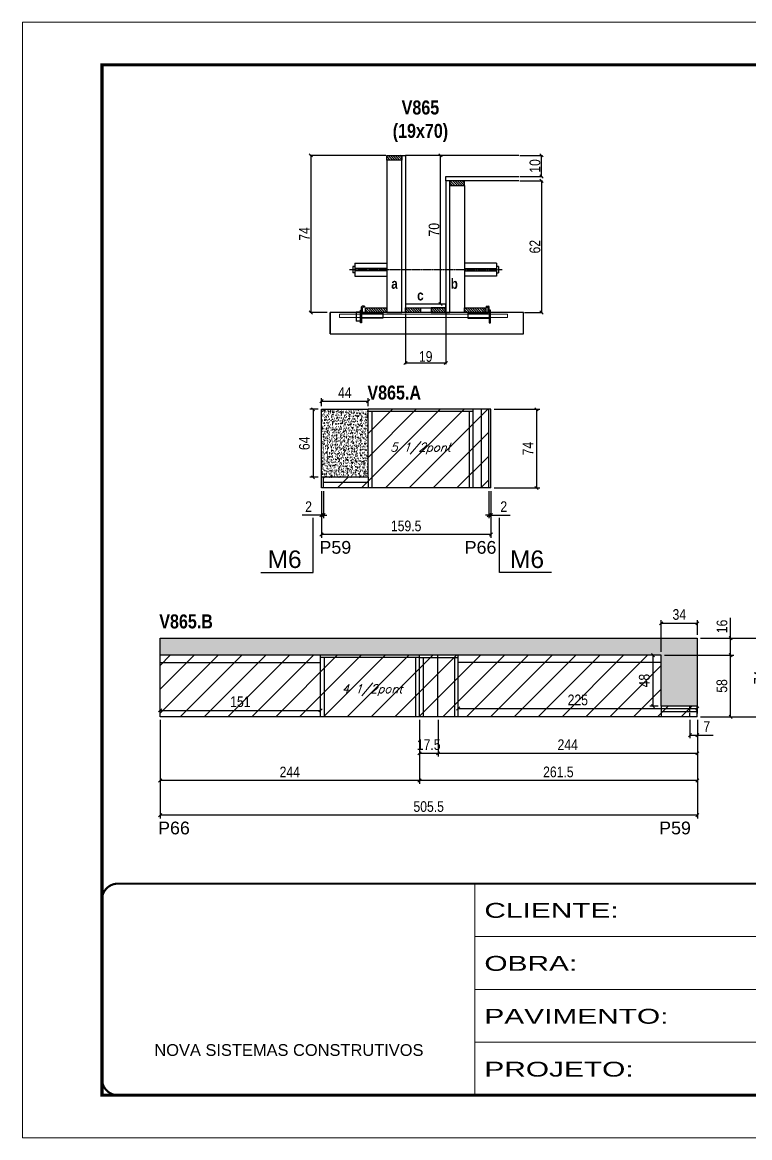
# Model space of a CAD drawing. Extents: x 3309 to 9590, y -2522 to 14608.
# Drawn here: x 6506 to 7191, y 5518 to 6568 of the extents above; entities that cross this region are included whole.
import ezdxf

# ---------------------------------------------------------------- set-up
doc = ezdxf.new("R2010")
doc.units = 0
for name, pattern in [('CONTINUO', [0]), ('DASHED', [0.75, 0.5, -0.25]), ('HIDDEN', [0.375, 0.25, -0.125])]:
    doc.linetypes.add(name, pattern=pattern)
for name, color, linetype in [('5', 5, 'Continuous'), ('barrote', 251, 'Continuous'), ('COTA', 241, 'Continuous'), ('detalhes', 4, 'Continuous'), ('NOMENCLATURA', 7, 'Continuous'), ('Painéis', 200, 'Continuous'), ('presilha', 1, 'Continuous'), ('SARR_2.2x10', 60, 'Continuous'), ('SARR_2.2x7', 40, 'Continuous'), ('SARR_3.5x7', 81, 'Continuous'), ('TENSOR', 3, 'Continuous'), ('texto', 7, 'Continuous')]:
    doc.layers.add(name, color=color, linetype=linetype)
for name, color, linetype, lineweight in [('CONCRETO', 251, 'Continuous', 25), ('Folhas', 255, 'Continuous', 9), ('Hachura', 251, 'Continuous', 9), ('SARRAFO DE PRESSAO', 251, 'DASHED', 9), ('SCO-___-LAJ', 2, 'Continuous', 0)]:
    doc.layers.add(name, color=color, linetype=linetype, lineweight=lineweight)
doc.styles.add('ARIAL', font='arial.ttf')
doc.styles.add('COTA TECNICA', font='techl___.ttf', dxfattribs={"height": 10})
doc.styles.add('COTA TECNICA 2X', font='techl___.ttf', dxfattribs={"height": 10})
doc.styles.add('Romans', font='romans.shx')
doc.styles.get("Standard").update_dxf_attribs({"font": 'arial.ttf'})
doc.styles.add('TECNICA', font='techb___.ttf', dxfattribs={"height": 10})
doc.styles.add('Tecnologia', font='')
doc.styles.get('Tecnologia').set_extended_font_data('Forgotten Futurist')
doc.dimstyles.new('PAINEL', dxfattribs={"dimtxt": 10, "dimasz": 3, "dimexe": 3, "dimexo": 3, "dimgap": 3, "dimtad": 1, "dimdec": 1, "dimzin": 12, "dimdsep": 46, "dimtxsty": 'COTA TECNICA', "dimblk1": 'OBLIQUE', "dimblk2": 'OBLIQUE', "dimsah": 1, "dimcen": 0.9, "dimclrd": 4, "dimclre": 4, "dimclrt": 240, "dimadec": 1, "dimazin": 3, "dimtfac": 1, "dimtdec": 1, "dimtmove": 0, "dimatfit": 3, "dimfxl": 1, "dimtolj": 1, "dimtzin": 12, "dimarcsym": 0})
doc.dimstyles.new('SECAO', dxfattribs={"dimscale": 0.333333, "dimtxt": 5, "dimasz": 9, "dimexe": 3, "dimexo": 3, "dimgap": 3, "dimtad": 1, "dimdec": 1, "dimlfac": 0.5, "dimzin": 12, "dimdsep": 46, "dimtxsty": 'COTA TECNICA 2X', "dimblk1": 'OBLIQUE', "dimblk2": 'OBLIQUE', "dimsah": 1, "dimcen": 0.9, "dimclrd": 4, "dimclre": 4, "dimclrt": 240, "dimadec": 1, "dimazin": 3, "dimtfac": 1, "dimtdec": 1, "dimtmove": 0, "dimatfit": 3, "dimfxl": 1, "dimtolj": 1, "dimtzin": 12, "dimarcsym": 0})
pattern_1 = [(135, (40102.4685, -117217.614), (-1.122532015, -1.122532015), [])]

# ---------------------------------------------------------------- blocks, each defined once
blk = doc.blocks.new('9999999999')
at = {"color": 30, "linetype": 'CONTINUO'}
for p, q in [((98564.6, 34230.2), (98564.6, 34429.4)), ((98564.6, 34379.6), (99584, 34379.6)), ((98564.6, 34329.8), (99488, 34329.8)), ((98564.6, 34280), (99488, 34280))]:
    blk.add_line(p, q, dxfattribs=at)
at = {"color": 30, "linetype": 'CONTINUO', "const_width": 2}
blk.add_lwpolyline([(99584, 34230.2), (99584, 34414.4, 0.414214), (99569, 34429.4), (98229, 34429.4, 0.414214), (98214, 34414.4), (98214, 34245.2, 0.414214), (98229, 34230.2), (99584, 34230.2)], format="xyb", dxfattribs=at)
at = {"layer": 'Folhas'}
blk.add_lwpolyline([(98139, 34190.2), (99624, 34190.2), (99624, 35240.2), (98139, 35240.2)], close=True, dxfattribs=at)
at = {"layer": 'Folhas', "color": 30, "const_width": 3}
blk.add_lwpolyline([(98214, 34230.2), (99584, 34230.2), (99584, 35200.2), (98214, 35200.2)], close=True, dxfattribs=at)
at = {"color": 7, "linetype": 'Continuous', "ltscale": 5, "style": 'ARIAL'}
blk.add_text('NOVA SISTEMAS CONSTRUTIVOS', height=11.059, dxfattribs=at).set_placement((98263.2, 34267.2))
at = {"layer": 'Folhas', "color": 7, "style": 'Tecnologia', "width": 1.5}
for s, p in [('CLIENTE:', (98573.7, 34397.2)), ('OBRA:', (98573.7, 34347.3)), ('PAVIMENTO:', (98573.7, 34297.5)), ('PROJETO:', (98573.7, 34247.7))]:
    blk.add_text(s, height=14, dxfattribs=at).set_placement(p)
blk = doc.blocks.new('_Oblique')
at = {"color": 0, "linetype": 'ByBlock', "lineweight": -2}
blk.add_line((-0.5, -0.5), (0.5, 0.5), dxfattribs=at)
blk = doc.blocks.new('*D2487')
at = {"layer": 'COTA', "color": 4, "lineweight": -2, "transparency": 16777216}
for p, q in [((6866.9, 6293.6), (6866.9, 6246.1)), ((6904.9, 6293.6), (6904.9, 6246.1)), ((6904.9, 6247.1), (6866.9, 6247.1))]:
    blk.add_line(p, q, dxfattribs=at)
at = {"layer": 'Defpoints', "color": 0, "transparency": 16777216}
for p in [(6866.9, 6294.6), (6904.9, 6294.6), (6866.9, 6247.1)]:
    blk.add_point(p, dxfattribs=at)
at = {"layer": 'COTA', "color": 4, "lineweight": -2, "transparency": 16777216, "xscale": 3, "yscale": 3, "zscale": 3, "rotation": 180}
blk.add_blockref('_Oblique', (6866.9, 6247.1), dxfattribs=at)
at = {"layer": 'COTA', "color": 4, "lineweight": -2, "transparency": 16777216, "xscale": 3, "yscale": 3, "zscale": 3}
blk.add_blockref('_Oblique', (6904.9, 6247.1), dxfattribs=at)
at = {"layer": 'COTA', "color": 240, "transparency": 16777216, "insert": (6885.9, 6253.2), "char_height": 10, "attachment_point": 5, "style": 'COTA TECNICA 2X'}
blk.add_mtext('\\A1;19', dxfattribs=at)
blk = doc.blocks.new('PRESILHA METÁLICA 1')
at = {"layer": 'presilha'}
for p, q in [((7.5, 10.6), (7.5, 19.9)), ((12, 21), (8.6, 21)), ((9, 11.6), (9, 18.9)), ((12, 19.5), (9.6, 19.5)), ((12, 21), (12, 19.5)), ((0, 13), (6, 13)), ((0, 13), (0, 0)), ((6, 0), (0, 0)), ((6, 15.5), (7.5, 15.5)), ((6, -2.5), (6, 15.5)), ((6, 13), (6, 0)), ((7.5, 15.5), (7.5, -2.5)), ((37.5, 4.1), (7.5, 4.1)), ((37.5, 11), (9.6, 11)), ((37.5, 11), (37.5, 4.1)), ((7.5, -2.5), (6, -2.5))]:
    blk.add_line(p, q, dxfattribs=at)
for centre, radius, start, end in [((8.6, 19.9), 1.14, 90, 180), ((9.6, 18.9), 0.57, 90, 180), ((9.6, 11.6), 0.57, 180, 270)]:
    blk.add_arc(centre, radius, start, end, dxfattribs=at)
blk = doc.blocks.new('PRESILHA METÁLICA 2')
at = {"layer": 'presilha'}
for p, q in [((-5.2, 23.5), (-5.2, 22)), ((-5.2, 23.5), (-1.9, 23.5)), ((-5.2, 22), (-2.8, 22)), ((-2.2, 14.1), (-2.2, 21.4)), ((0.8, 18), (-0.8, 18)), ((-0.8, 18), (-0.8, 0)), ((-0.8, 14.6), (-0.8, 22.4)), ((0.8, 0), (0.8, 18)), ((-30.8, 13.5), (-30.8, 6.6)), ((-30.8, 13.5), (-2.8, 13.5)), ((-30.8, 6.6), (-0.8, 6.6)), ((-0.8, 0), (0.8, 0))]:
    blk.add_line(p, q, dxfattribs=at)
for centre, radius, start, end in [((-2.8, 21.4), 0.57, 0, 90), ((-1.9, 22.4), 1.14, 0, 90), ((-2.8, 14.1), 0.57, 270, 0)]:
    blk.add_arc(centre, radius, start, end, dxfattribs=at)
blk = doc.blocks.new('*D2488')
at = {"layer": 'COTA', "color": 4, "lineweight": -2, "transparency": 16777216}
for p, q in [((6848.3, 6442.6), (6776.9, 6442.6)), ((6777.9, 6442.6), (6777.9, 6294.6)), ((6793.1, 6294.6), (6776.9, 6294.6))]:
    blk.add_line(p, q, dxfattribs=at)
at = {"layer": 'Defpoints', "color": 0, "transparency": 16777216}
for p in [(6849.3, 6442.6), (6777.9, 6294.6), (6794.1, 6294.6)]:
    blk.add_point(p, dxfattribs=at)
at = {"layer": 'COTA', "color": 4, "lineweight": -2, "transparency": 16777216, "xscale": 3, "yscale": 3, "zscale": 3}
for p, rotation in [((6777.9, 6442.6), 90), ((6777.9, 6294.6), 270)]:
    blk.add_blockref('_Oblique', p, dxfattribs=dict(at, rotation=rotation))
at = {"layer": 'COTA', "color": 240, "transparency": 16777216, "insert": (6771.8, 6368.6), "char_height": 10, "attachment_point": 5, "rotation": 90, "style": 'COTA TECNICA 2X'}
blk.add_mtext('\\A1;74', dxfattribs=at)
blk = doc.blocks.new('*D2489')
at = {"layer": 'COTA', "color": 4, "lineweight": -2, "transparency": 16777216}
for p, q in [((6974.6, 6418.6), (6995.8, 6418.6)), ((6994.8, 6418.6), (6994.8, 6294.6)), ((6978.7, 6294.6), (6995.8, 6294.6))]:
    blk.add_line(p, q, dxfattribs=at)
at = {"layer": 'Defpoints', "color": 0, "transparency": 16777216}
for p in [(6973.6, 6418.6), (6977.7, 6294.6), (6994.8, 6294.6)]:
    blk.add_point(p, dxfattribs=at)
at = {"layer": 'COTA', "color": 4, "lineweight": -2, "transparency": 16777216, "xscale": 3, "yscale": 3, "zscale": 3}
for p, rotation in [((6994.8, 6418.6), 90), ((6994.8, 6294.6), 270)]:
    blk.add_blockref('_Oblique', p, dxfattribs=dict(at, rotation=rotation))
at = {"layer": 'COTA', "color": 240, "transparency": 16777216, "insert": (6988.7, 6356.6), "char_height": 10, "attachment_point": 5, "rotation": 90, "style": 'COTA TECNICA 2X'}
blk.add_mtext('\\A1;62', dxfattribs=at)
blk = doc.blocks.new('*D2490')
at = {"layer": 'COTA', "color": 4, "lineweight": -2, "transparency": 16777216}
for p, q in [((6903.9, 6442.6), (6898.9, 6442.6)), ((6899.9, 6302.6), (6899.9, 6442.6)), ((6903.9, 6302.6), (6898.9, 6302.6))]:
    blk.add_line(p, q, dxfattribs=at)
at = {"layer": 'Defpoints', "color": 0, "transparency": 16777216}
for p in [(6899.9, 6442.6), (6904.9, 6442.6), (6904.9, 6302.6)]:
    blk.add_point(p, dxfattribs=at)
at = {"layer": 'COTA', "color": 4, "lineweight": -2, "transparency": 16777216, "xscale": 3, "yscale": 3, "zscale": 3}
for p, rotation in [((6899.9, 6442.6), 90), ((6899.9, 6302.6), 270)]:
    blk.add_blockref('_Oblique', p, dxfattribs=dict(at, rotation=rotation))
at = {"layer": 'COTA', "color": 240, "transparency": 16777216, "insert": (6893.8, 6372.6), "char_height": 10, "attachment_point": 5, "rotation": 90, "style": 'COTA TECNICA 2X'}
blk.add_mtext('\\A1;70', dxfattribs=at)
blk = doc.blocks.new('*D2491')
at = {"layer": 'COTA', "color": 4, "lineweight": -2, "transparency": 16777216}
for p, q in [((6974.6, 6442.6), (6995.8, 6442.6)), ((6994.8, 6422.6), (6994.8, 6442.6)), ((6974.6, 6422.6), (6995.8, 6422.6))]:
    blk.add_line(p, q, dxfattribs=at)
at = {"layer": 'Defpoints', "color": 0, "transparency": 16777216}
for p in [(6973.6, 6442.6), (6994.8, 6442.6), (6973.6, 6422.6)]:
    blk.add_point(p, dxfattribs=at)
at = {"layer": 'COTA', "color": 4, "lineweight": -2, "transparency": 16777216, "xscale": 3, "yscale": 3, "zscale": 3}
for p, rotation in [((6994.8, 6442.6), 90), ((6994.8, 6422.6), 270)]:
    blk.add_blockref('_Oblique', p, dxfattribs=dict(at, rotation=rotation))
at = {"layer": 'COTA', "color": 240, "transparency": 16777216, "insert": (6988.7, 6432.6), "char_height": 10, "attachment_point": 5, "rotation": 90, "style": 'COTA TECNICA 2X'}
blk.add_mtext('\\A1;10', dxfattribs=at)
blk = doc.blocks.new('*D2504')
at = {"layer": 'COTA', "color": 4, "linetype": 'ByBlock', "lineweight": -2, "transparency": 16777216}
for p, q in [((6787.8, 6126.5), (6787.8, 6082.6)), ((6947.3, 6126.5), (6947.3, 6082.6)), ((6947.3, 6085.6), (6787.8, 6085.6))]:
    blk.add_line(p, q, dxfattribs=at)
at = {"layer": 'Defpoints', "color": 0, "linetype": 'ByBlock', "transparency": 16777216}
for p in [(6787.8, 6129.5), (6947.3, 6129.5), (6787.8, 6085.6)]:
    blk.add_point(p, dxfattribs=at)
at = {"layer": 'COTA', "color": 4, "linetype": 'ByBlock', "lineweight": -2, "transparency": 16777216, "xscale": 3, "yscale": 3, "zscale": 3, "rotation": 180}
blk.add_blockref('_Oblique', (6787.8, 6085.6), dxfattribs=at)
at = {"layer": 'COTA', "color": 4, "linetype": 'ByBlock', "lineweight": -2, "transparency": 16777216, "xscale": 3, "yscale": 3, "zscale": 3}
blk.add_blockref('_Oblique', (6947.3, 6085.6), dxfattribs=at)
at = {"layer": 'COTA', "color": 240, "linetype": 'ByBlock', "transparency": 16777216, "insert": (6867.5, 6093.7), "char_height": 10, "attachment_point": 5, "style": 'COTA TECNICA'}
blk.add_mtext('\\A1;159.5', dxfattribs=at)
blk = doc.blocks.new('*D2505')
at = {"layer": 'COTA', "color": 4, "lineweight": -2, "transparency": 16777216}
for p, q in [((6950.3, 6203.5), (6993.2, 6203.5)), ((6990.2, 6203.5), (6990.2, 6129.5)), ((6950.3, 6129.5), (6993.2, 6129.5))]:
    blk.add_line(p, q, dxfattribs=at)
at = {"layer": 'Defpoints', "color": 0, "transparency": 16777216}
for p in [(6947.3, 6203.5), (6947.3, 6129.5), (6990.2, 6129.5)]:
    blk.add_point(p, dxfattribs=at)
at = {"layer": 'COTA', "color": 4, "lineweight": -2, "transparency": 16777216, "xscale": 3, "yscale": 3, "zscale": 3}
for p, rotation in [((6990.2, 6203.5), 90), ((6990.2, 6129.5), 270)]:
    blk.add_blockref('_Oblique', p, dxfattribs=dict(at, rotation=rotation))
at = {"layer": 'COTA', "color": 240, "transparency": 16777216, "insert": (6982.1, 6166.5), "char_height": 10, "attachment_point": 5, "rotation": 90, "style": 'COTA TECNICA'}
blk.add_mtext('\\A1;74', dxfattribs=at)
blk = doc.blocks.new('*D2492')
at = {"layer": 'COTA', "color": 4, "linetype": 'ByBlock', "lineweight": -2, "transparency": 16777216}
for p, q in [((6880, 5911.1), (6880, 5851)), ((7141.5, 5911.1), (7141.5, 5851)), ((7141.5, 5854), (6880, 5854))]:
    blk.add_line(p, q, dxfattribs=at)
at = {"layer": 'Defpoints', "color": 0, "linetype": 'ByBlock', "transparency": 16777216}
for p in [(6880, 5914.1), (7141.5, 5914.1), (6880, 5854)]:
    blk.add_point(p, dxfattribs=at)
at = {"layer": 'COTA', "color": 4, "linetype": 'ByBlock', "lineweight": -2, "transparency": 16777216, "xscale": 3, "yscale": 3, "zscale": 3, "rotation": 180}
blk.add_blockref('_Oblique', (6880, 5854), dxfattribs=at)
at = {"layer": 'COTA', "color": 4, "linetype": 'ByBlock', "lineweight": -2, "transparency": 16777216, "xscale": 3, "yscale": 3, "zscale": 3}
blk.add_blockref('_Oblique', (7141.5, 5854), dxfattribs=at)
at = {"layer": 'COTA', "color": 240, "linetype": 'ByBlock', "transparency": 16777216, "insert": (7010.7, 5862.1), "char_height": 10, "attachment_point": 5, "style": 'COTA TECNICA'}
blk.add_mtext('\\A1;261.5', dxfattribs=at)
blk = doc.blocks.new('*D2493')
at = {"layer": 'COTA', "color": 4, "linetype": 'ByBlock', "lineweight": -2, "transparency": 16777216}
for p, q in [((6636, 5911.1), (6636, 5851)), ((6880, 5911.1), (6880, 5851)), ((6880, 5854), (6636, 5854))]:
    blk.add_line(p, q, dxfattribs=at)
at = {"layer": 'Defpoints', "color": 0, "linetype": 'ByBlock', "transparency": 16777216}
for p in [(6636, 5914.1), (6880, 5914.1), (6636, 5854)]:
    blk.add_point(p, dxfattribs=at)
at = {"layer": 'COTA', "color": 4, "linetype": 'ByBlock', "lineweight": -2, "transparency": 16777216, "xscale": 3, "yscale": 3, "zscale": 3, "rotation": 180}
blk.add_blockref('_Oblique', (6636, 5854), dxfattribs=at)
at = {"layer": 'COTA', "color": 4, "linetype": 'ByBlock', "lineweight": -2, "transparency": 16777216, "xscale": 3, "yscale": 3, "zscale": 3}
blk.add_blockref('_Oblique', (6880, 5854), dxfattribs=at)
at = {"layer": 'COTA', "color": 240, "linetype": 'ByBlock', "transparency": 16777216, "insert": (6758, 5862.1), "char_height": 10, "attachment_point": 5, "style": 'COTA TECNICA'}
blk.add_mtext('\\A1;244', dxfattribs=at)
blk = doc.blocks.new('*D2506')
at = {"layer": 'COTA', "color": 4, "linetype": 'ByBlock', "lineweight": -2, "transparency": 16777216}
for p, q in [((6636, 5911.1), (6636, 5818.4)), ((7141.5, 5911.1), (7141.5, 5818.4)), ((7141.5, 5821.4), (6636, 5821.4))]:
    blk.add_line(p, q, dxfattribs=at)
at = {"layer": 'Defpoints', "color": 0, "linetype": 'ByBlock', "transparency": 16777216}
for p in [(6636, 5914.1), (7141.5, 5914.1), (6636, 5821.4)]:
    blk.add_point(p, dxfattribs=at)
at = {"layer": 'COTA', "color": 4, "linetype": 'ByBlock', "lineweight": -2, "transparency": 16777216, "xscale": 3, "yscale": 3, "zscale": 3, "rotation": 180}
blk.add_blockref('_Oblique', (6636, 5821.4), dxfattribs=at)
at = {"layer": 'COTA', "color": 4, "linetype": 'ByBlock', "lineweight": -2, "transparency": 16777216, "xscale": 3, "yscale": 3, "zscale": 3}
blk.add_blockref('_Oblique', (7141.5, 5821.4), dxfattribs=at)
at = {"layer": 'COTA', "color": 240, "linetype": 'ByBlock', "transparency": 16777216, "insert": (6888.7, 5829.5), "char_height": 10, "attachment_point": 5, "style": 'COTA TECNICA'}
blk.add_mtext('\\A1;505.5', dxfattribs=at)
blk = doc.blocks.new('*D2507')
at = {"layer": 'COTA', "color": 4, "lineweight": -2, "transparency": 16777216}
for p, q in [((7172.8, 5988.1), (7172.8, 6007.1)), ((7144.5, 5988.1), (7175.8, 5988.1)), ((7172.8, 5972.1), (7172.8, 5988.1)), ((7144.5, 5972.1), (7175.8, 5972.1))]:
    blk.add_line(p, q, dxfattribs=at)
at = {"layer": 'Defpoints', "color": 0, "transparency": 16777216}
for p in [(7141.5, 5988.1), (7172.8, 5988.1), (7141.5, 5972.1)]:
    blk.add_point(p, dxfattribs=at)
at = {"layer": 'COTA', "color": 4, "lineweight": -2, "transparency": 16777216, "xscale": 3, "yscale": 3, "zscale": 3}
for p, rotation in [((7172.8, 5988.1), 90), ((7172.8, 5972.1), 270)]:
    blk.add_blockref('_Oblique', p, dxfattribs=dict(at, rotation=rotation))
at = {"layer": 'COTA', "color": 240, "transparency": 16777216, "insert": (7164.7, 5999.1), "char_height": 10, "attachment_point": 5, "rotation": 90, "style": 'COTA TECNICA'}
blk.add_mtext('\\A1;16', dxfattribs=at)
blk = doc.blocks.new('*D2508')
at = {"layer": 'COTA', "color": 4, "lineweight": -2, "transparency": 16777216}
for p, q in [((7144.5, 5988.1), (7210.9, 5988.1)), ((7207.9, 5914.1), (7207.9, 5988.1)), ((7144.5, 5914.1), (7210.9, 5914.1))]:
    blk.add_line(p, q, dxfattribs=at)
at = {"layer": 'Defpoints', "color": 0, "transparency": 16777216}
for p in [(7141.5, 5988.1), (7207.9, 5988.1), (7141.5, 5914.1)]:
    blk.add_point(p, dxfattribs=at)
at = {"layer": 'COTA', "color": 4, "lineweight": -2, "transparency": 16777216, "xscale": 3, "yscale": 3, "zscale": 3}
for p, rotation in [((7207.9, 5988.1), 90), ((7207.9, 5914.1), 270)]:
    blk.add_blockref('_Oblique', p, dxfattribs=dict(at, rotation=rotation))
at = {"layer": 'COTA', "color": 240, "transparency": 16777216, "insert": (7199.9, 5951.1), "char_height": 10, "attachment_point": 5, "rotation": 90, "style": 'COTA TECNICA'}
blk.add_mtext('\\A1;74', dxfattribs=at)
blk = doc.blocks.new('*D2509')
at = {"layer": 'COTA', "color": 4, "lineweight": -2, "transparency": 16777216}
for p, q in [((6945.3, 6126.5), (6945.3, 6100.9)), ((6947.3, 6126.5), (6947.3, 6100.9)), ((6945.3, 6103.9), (6942.3, 6103.9)), ((6945.3, 6103.9), (6947.3, 6103.9)), ((6947.3, 6103.9), (6965.4, 6103.9))]:
    blk.add_line(p, q, dxfattribs=at)
at = {"layer": 'Defpoints', "color": 0, "transparency": 16777216}
for p in [(6945.3, 6129.5), (6947.3, 6129.5), (6947.3, 6103.9)]:
    blk.add_point(p, dxfattribs=at)
at = {"layer": 'COTA', "color": 4, "lineweight": -2, "transparency": 16777216, "xscale": 3, "yscale": 3, "zscale": 3}
blk.add_blockref('_Oblique', (6945.3, 6103.9), dxfattribs=at)
at = {"layer": 'COTA', "color": 4, "lineweight": -2, "transparency": 16777216, "xscale": 3, "yscale": 3, "zscale": 3, "rotation": 180}
blk.add_blockref('_Oblique', (6947.3, 6103.9), dxfattribs=at)
at = {"layer": 'COTA', "color": 240, "transparency": 16777216, "insert": (6959.3, 6111.9), "char_height": 10, "attachment_point": 5, "style": 'COTA TECNICA'}
blk.add_mtext('\\A1;2', dxfattribs=at)
blk = doc.blocks.new('*D2510')
at = {"layer": 'COTA', "color": 4, "lineweight": -2, "transparency": 16777216}
for p, q in [((6636, 5917.1), (6636, 5923.1)), ((6787, 5917.1), (6787, 5923.1)), ((6636, 5920.1), (6787, 5920.1))]:
    blk.add_line(p, q, dxfattribs=at)
at = {"layer": 'Defpoints', "color": 0, "transparency": 16777216}
for p in [(6636, 5914.1), (6787, 5920.1), (6787, 5914.1)]:
    blk.add_point(p, dxfattribs=at)
at = {"layer": 'COTA', "color": 4, "lineweight": -2, "transparency": 16777216, "xscale": 3, "yscale": 3, "zscale": 3, "rotation": 180}
blk.add_blockref('_Oblique', (6636, 5920.1), dxfattribs=at)
at = {"layer": 'COTA', "color": 4, "lineweight": -2, "transparency": 16777216, "xscale": 3, "yscale": 3, "zscale": 3}
blk.add_blockref('_Oblique', (6787, 5920.1), dxfattribs=at)
at = {"layer": 'COTA', "color": 240, "transparency": 16777216, "insert": (6711.5, 5928.2), "char_height": 10, "attachment_point": 5, "style": 'COTA TECNICA'}
blk.add_mtext('\\A1;151', dxfattribs=at)
blk = doc.blocks.new('*D2494')
at = {"layer": 'COTA', "color": 4, "lineweight": -2, "transparency": 16777216}
for p, q in [((6784.8, 6203.5), (6776.9, 6203.5)), ((6779.9, 6203.5), (6779.9, 6139.5)), ((6784.8, 6139.5), (6776.9, 6139.5))]:
    blk.add_line(p, q, dxfattribs=at)
at = {"layer": 'Defpoints', "color": 0, "transparency": 16777216}
for p in [(6787.8, 6203.5), (6779.9, 6139.5), (6787.8, 6139.5)]:
    blk.add_point(p, dxfattribs=at)
at = {"layer": 'COTA', "color": 4, "lineweight": -2, "transparency": 16777216, "xscale": 3, "yscale": 3, "zscale": 3}
for p, rotation in [((6779.9, 6203.5), 90), ((6779.9, 6139.5), 270)]:
    blk.add_blockref('_Oblique', p, dxfattribs=dict(at, rotation=rotation))
at = {"layer": 'COTA', "color": 240, "transparency": 16777216, "insert": (6771.8, 6171.5), "char_height": 10, "attachment_point": 5, "rotation": 90, "style": 'COTA TECNICA'}
blk.add_mtext('\\A1;64', dxfattribs=at)
blk = doc.blocks.new('*D2495')
at = {"layer": 'COTA', "color": 4, "lineweight": -2, "transparency": 16777216}
for p, q in [((6787.8, 6206.5), (6787.8, 6214.1)), ((6787.8, 6211.1), (6831.8, 6211.1)), ((6831.8, 6206.5), (6831.8, 6214.1))]:
    blk.add_line(p, q, dxfattribs=at)
at = {"layer": 'Defpoints', "color": 0, "transparency": 16777216}
for p in [(6831.8, 6211.1), (6787.8, 6203.5), (6831.8, 6203.5)]:
    blk.add_point(p, dxfattribs=at)
at = {"layer": 'COTA', "color": 4, "lineweight": -2, "transparency": 16777216, "xscale": 3, "yscale": 3, "zscale": 3, "rotation": 180}
blk.add_blockref('_Oblique', (6787.8, 6211.1), dxfattribs=at)
at = {"layer": 'COTA', "color": 4, "lineweight": -2, "transparency": 16777216, "xscale": 3, "yscale": 3, "zscale": 3}
blk.add_blockref('_Oblique', (6831.8, 6211.1), dxfattribs=at)
at = {"layer": 'COTA', "color": 240, "transparency": 16777216, "insert": (6809.8, 6219.2), "char_height": 10, "attachment_point": 5, "style": 'COTA TECNICA'}
blk.add_mtext('\\A1;44', dxfattribs=at)
blk = doc.blocks.new('*D2496')
at = {"layer": 'COTA', "color": 4, "lineweight": -2, "transparency": 16777216}
for p, q in [((6787.8, 6126.5), (6787.8, 6100.9)), ((6789.8, 6126.5), (6789.8, 6100.9)), ((6787.8, 6103.9), (6769.7, 6103.9)), ((6789.8, 6103.9), (6787.8, 6103.9)), ((6789.8, 6103.9), (6792.8, 6103.9))]:
    blk.add_line(p, q, dxfattribs=at)
at = {"layer": 'Defpoints', "color": 0, "transparency": 16777216}
for p in [(6787.8, 6129.5), (6789.8, 6129.5), (6787.8, 6103.9)]:
    blk.add_point(p, dxfattribs=at)
at = {"layer": 'COTA', "color": 4, "lineweight": -2, "transparency": 16777216, "xscale": 3, "yscale": 3, "zscale": 3}
blk.add_blockref('_Oblique', (6787.8, 6103.9), dxfattribs=at)
at = {"layer": 'COTA', "color": 4, "lineweight": -2, "transparency": 16777216, "xscale": 3, "yscale": 3, "zscale": 3, "rotation": 180}
blk.add_blockref('_Oblique', (6789.8, 6103.9), dxfattribs=at)
at = {"layer": 'COTA', "color": 240, "transparency": 16777216, "insert": (6775.7, 6111.9), "char_height": 10, "attachment_point": 5, "style": 'COTA TECNICA'}
blk.add_mtext('\\A1;2', dxfattribs=at)
blk = doc.blocks.new('*D2497')
at = {"layer": 'COTA', "color": 4, "lineweight": -2, "transparency": 16777216}
for p, q in [((7134.5, 5911.1), (7134.5, 5893.8)), ((7141.5, 5911.1), (7141.5, 5893.8)), ((7134.5, 5896.8), (7141.5, 5896.8)), ((7141.5, 5896.8), (7156.2, 5896.8))]:
    blk.add_line(p, q, dxfattribs=at)
at = {"layer": 'Defpoints', "color": 0, "transparency": 16777216}
for p in [(7134.5, 5914.1), (7141.5, 5914.1), (7141.5, 5896.8)]:
    blk.add_point(p, dxfattribs=at)
at = {"layer": 'COTA', "color": 4, "lineweight": -2, "transparency": 16777216, "xscale": 3, "yscale": 3, "zscale": 3, "rotation": 180}
blk.add_blockref('_Oblique', (7134.5, 5896.8), dxfattribs=at)
at = {"layer": 'COTA', "color": 4, "lineweight": -2, "transparency": 16777216, "xscale": 3, "yscale": 3, "zscale": 3}
blk.add_blockref('_Oblique', (7141.5, 5896.8), dxfattribs=at)
at = {"layer": 'COTA', "color": 240, "transparency": 16777216, "insert": (7150.3, 5904.8), "char_height": 10, "attachment_point": 5, "style": 'COTA TECNICA'}
blk.add_mtext('\\A1;7', dxfattribs=at)
blk = doc.blocks.new('*D2498')
at = {"layer": 'COTA', "color": 4, "lineweight": -2, "transparency": 16777216}
for p, q in [((6916.5, 5917.1), (6916.5, 5924.8)), ((7141.5, 5917.1), (7141.5, 5924.8)), ((6916.5, 5921.8), (7141.5, 5921.8))]:
    blk.add_line(p, q, dxfattribs=at)
at = {"layer": 'Defpoints', "color": 0, "transparency": 16777216}
for p in [(6916.5, 5914.1), (7141.5, 5921.8), (7141.5, 5914.1)]:
    blk.add_point(p, dxfattribs=at)
at = {"layer": 'COTA', "color": 4, "lineweight": -2, "transparency": 16777216, "xscale": 3, "yscale": 3, "zscale": 3, "rotation": 180}
blk.add_blockref('_Oblique', (6916.5, 5921.8), dxfattribs=at)
at = {"layer": 'COTA', "color": 4, "lineweight": -2, "transparency": 16777216, "xscale": 3, "yscale": 3, "zscale": 3}
blk.add_blockref('_Oblique', (7141.5, 5921.8), dxfattribs=at)
at = {"layer": 'COTA', "color": 240, "transparency": 16777216, "insert": (7029, 5929.9), "char_height": 10, "attachment_point": 5, "style": 'COTA TECNICA'}
blk.add_mtext('\\A1;225', dxfattribs=at)
blk = doc.blocks.new('*D2499')
at = {"layer": 'COTA', "color": 4, "lineweight": -2, "transparency": 16777216}
for p, q in [((7107.5, 5975.1), (7107.5, 6005.1)), ((7107.5, 6002.1), (7141.5, 6002.1)), ((7141.5, 5991.1), (7141.5, 6005.1))]:
    blk.add_line(p, q, dxfattribs=at)
at = {"layer": 'Defpoints', "color": 0, "transparency": 16777216}
for p in [(7141.5, 6002.1), (7141.5, 5988.1), (7107.5, 5972.1)]:
    blk.add_point(p, dxfattribs=at)
at = {"layer": 'COTA', "color": 4, "lineweight": -2, "transparency": 16777216, "xscale": 3, "yscale": 3, "zscale": 3, "rotation": 180}
blk.add_blockref('_Oblique', (7107.5, 6002.1), dxfattribs=at)
at = {"layer": 'COTA', "color": 4, "lineweight": -2, "transparency": 16777216, "xscale": 3, "yscale": 3, "zscale": 3}
blk.add_blockref('_Oblique', (7141.5, 6002.1), dxfattribs=at)
at = {"layer": 'COTA', "color": 240, "transparency": 16777216, "insert": (7124.5, 6010.3), "char_height": 10, "attachment_point": 5, "style": 'COTA TECNICA'}
blk.add_mtext('\\A1;34', dxfattribs=at)
blk = doc.blocks.new('*D2500')
at = {"layer": 'COTA', "color": 4, "lineweight": -2, "transparency": 16777216}
for p, q in [((7110.5, 5972.1), (7175.8, 5972.1)), ((7172.8, 5914.1), (7172.8, 5972.1)), ((7144.5, 5914.1), (7175.8, 5914.1))]:
    blk.add_line(p, q, dxfattribs=at)
at = {"layer": 'Defpoints', "color": 0, "transparency": 16777216}
for p in [(7107.5, 5972.1), (7172.8, 5972.1), (7141.5, 5914.1)]:
    blk.add_point(p, dxfattribs=at)
at = {"layer": 'COTA', "color": 4, "lineweight": -2, "transparency": 16777216, "xscale": 3, "yscale": 3, "zscale": 3}
for p, rotation in [((7172.8, 5972.1), 90), ((7172.8, 5914.1), 270)]:
    blk.add_blockref('_Oblique', p, dxfattribs=dict(at, rotation=rotation))
at = {"layer": 'COTA', "color": 240, "transparency": 16777216, "insert": (7164.6, 5943.1), "char_height": 10, "attachment_point": 5, "rotation": 90, "style": 'COTA TECNICA'}
blk.add_mtext('\\A1;58', dxfattribs=at)
blk = doc.blocks.new('*D2501')
at = {"layer": 'COTA', "color": 4, "lineweight": -2, "transparency": 16777216}
for p, q in [((7104.5, 5972.1), (7096.7, 5972.1)), ((7099.7, 5972.1), (7099.7, 5924.1)), ((7104.5, 5924.1), (7096.7, 5924.1))]:
    blk.add_line(p, q, dxfattribs=at)
at = {"layer": 'Defpoints', "color": 0, "transparency": 16777216}
for p in [(7107.5, 5972.1), (7099.7, 5924.1), (7107.5, 5924.1)]:
    blk.add_point(p, dxfattribs=at)
at = {"layer": 'COTA', "color": 4, "lineweight": -2, "transparency": 16777216, "xscale": 3, "yscale": 3, "zscale": 3}
for p, rotation in [((7099.7, 5972.1), 90), ((7099.7, 5924.1), 270)]:
    blk.add_blockref('_Oblique', p, dxfattribs=dict(at, rotation=rotation))
at = {"layer": 'COTA', "color": 240, "transparency": 16777216, "insert": (7091.6, 5948.1), "char_height": 10, "attachment_point": 5, "rotation": 90, "style": 'COTA TECNICA'}
blk.add_mtext('\\A1;48', dxfattribs=at)
blk = doc.blocks.new('*D2502')
at = {"layer": 'COTA', "color": 4, "lineweight": -2, "transparency": 16777216}
for p, q in [((6880, 5911.1), (6880, 5876.7)), ((6897.5, 5911.1), (6897.5, 5876.7)), ((6880, 5879.7), (6897.5, 5879.7))]:
    blk.add_line(p, q, dxfattribs=at)
at = {"layer": 'Defpoints', "color": 0, "transparency": 16777216}
for p in [(6880, 5914.1), (6897.5, 5914.1), (6897.5, 5879.7)]:
    blk.add_point(p, dxfattribs=at)
at = {"layer": 'COTA', "color": 4, "lineweight": -2, "transparency": 16777216, "xscale": 3, "yscale": 3, "zscale": 3, "rotation": 180}
blk.add_blockref('_Oblique', (6880, 5879.7), dxfattribs=at)
at = {"layer": 'COTA', "color": 4, "lineweight": -2, "transparency": 16777216, "xscale": 3, "yscale": 3, "zscale": 3}
blk.add_blockref('_Oblique', (6897.5, 5879.7), dxfattribs=at)
at = {"layer": 'COTA', "color": 240, "transparency": 16777216, "insert": (6888.7, 5887.8), "char_height": 10, "attachment_point": 5, "style": 'COTA TECNICA'}
blk.add_mtext('\\A1;17.5', dxfattribs=at)
blk = doc.blocks.new('*D2503')
at = {"layer": 'COTA', "color": 4, "lineweight": -2, "transparency": 16777216}
for p, q in [((6897.5, 5911.1), (6897.5, 5876.7)), ((7141.5, 5911.1), (7141.5, 5876.7)), ((6897.5, 5879.7), (7141.5, 5879.7))]:
    blk.add_line(p, q, dxfattribs=at)
at = {"layer": 'Defpoints', "color": 0, "transparency": 16777216}
for p in [(6897.5, 5914.1), (7141.5, 5914.1), (7141.5, 5879.7)]:
    blk.add_point(p, dxfattribs=at)
at = {"layer": 'COTA', "color": 4, "lineweight": -2, "transparency": 16777216, "xscale": 3, "yscale": 3, "zscale": 3, "rotation": 180}
blk.add_blockref('_Oblique', (6897.5, 5879.7), dxfattribs=at)
at = {"layer": 'COTA', "color": 4, "lineweight": -2, "transparency": 16777216, "xscale": 3, "yscale": 3, "zscale": 3}
blk.add_blockref('_Oblique', (7141.5, 5879.7), dxfattribs=at)
at = {"layer": 'COTA', "color": 240, "transparency": 16777216, "insert": (7019.5, 5887.8), "char_height": 10, "attachment_point": 5, "style": 'COTA TECNICA'}
blk.add_mtext('\\A1;244', dxfattribs=at)

msp = doc.modelspace()

# ---------------------------------------------------------------- hatches: boundary and pattern name
at = {"layer": 'COTA'}
h = msp.add_hatch(dxfattribs=at)
h.set_pattern_fill('AR-CONC', color=256, scale=0.03)
h.set_pattern_definition([(50, (13.5, -1105.251), (5.46554, -0.4781726), [0.5715, -6.2865]), (355, (13.5, -1105.251), (-1.0573026, 5.7317054), [0.4572, -5.0292175]), (100.451445, (13.9555, -1105.2906), (4.4082374, 5.2535326), [0.4857003, -5.3427073]), (46.1842, (13.5, -1103.727), (8.132371, -1.26127), [0.85725, -9.42975]), (96.63556, (14.178, -1103.832), (7.122124, 7.422784), [0.728551, -8.014068]), (351.18415, (13.5, -1103.727), (7.122124, 7.422784), [0.685799, -7.543792]), (21, (14.262, -1104.108), (4.5484317, -3.067956), [0.5715, -6.2865]), (326, (14.262, -1104.108), (1.854061, 5.525639), [0.4572, -5.0292]), (71.451445, (14.641, -1104.3634), (6.4024926, 2.457683), [0.4857003, -5.342698]), (37.5, (13.5, -1105.2508), (0.0926581, 2.53665117), [0, -4.96824, 0, -5.1054, 0, -5.04825]), (7.5, (13.5, -1105.2508), (2.0045899, 3.00541724), [0, -2.91084, 0, -4.85394, 0, -1.92405]), (327.5, (11.8007, -1105.2508), (4.06771786, -0.1718623), [0, -1.905, 0, -5.9436, 0, -7.8867]), (317.5, (11.0387, -1105.2508), (4.4438754, 0.7627947), [0, -2.4765, 0, -3.94716, 0, -5.6007])])
h.paths.add_polyline_path([(6787.77, 6139.51), (6831.77, 6139.51), (6831.77, 6203.51), (6787.77, 6203.51)])
h = msp.add_hatch(dxfattribs=at)
h.set_pattern_fill('AR-CONC', color=256, scale=0.03)
h.set_pattern_definition([(50, (13.5, -1125.9157), (5.46554, -0.4781726), [0.5715, -6.2865]), (355, (13.5, -1125.9157), (-1.0573026, 5.7317054), [0.4572, -5.0292175]), (100.451445, (13.9555, -1125.9555), (4.4082374, 5.2535326), [0.4857003, -5.3427073]), (46.1842, (13.5, -1124.392), (8.1323712, -1.26127), [0.85725, -9.42975]), (96.63556, (14.178, -1124.497), (7.122124, 7.422784), [0.728551, -8.014068]), (351.18415, (13.5, -1124.392), (7.122124, 7.422784), [0.685799, -7.543792]), (21, (14.262, -1124.7727), (4.5484317, -3.067956), [0.5715, -6.2865]), (326, (14.262, -1124.7727), (1.854061, 5.525639), [0.4572, -5.0292]), (71.451445, (14.641, -1125.0283), (6.4024926, 2.457683), [0.4857003, -5.342698]), (37.5, (13.5, -1125.9157), (0.0926581, 2.53665117), [0, -4.96824, 0, -5.1054, 0, -5.04825]), (7.5, (13.5, -1125.9157), (2.0045899, 3.00541724), [0, -2.91084, 0, -4.85394, 0, -1.92405]), (327.5, (11.8007, -1125.9157), (4.06771786, -0.1718623), [0, -1.905, 0, -5.9436, 0, -7.8867]), (317.5, (11.0387, -1125.9157), (4.4438754, 0.7627947), [0, -2.4765, 0, -3.94716, 0, -5.6007])])
h.paths.add_polyline_path([(7107.45, 5924.06), (7141.45, 5924.06), (7141.45, 5988.06), (6635.95, 5988.06), (6635.95, 5972.06), (7107.45, 5972.06)])
at = {"layer": 'Hachura', "linetype": 'ByBlock'}
h = msp.add_hatch(dxfattribs=at)
h.set_pattern_fill('ANSI31', color=256, scale=5)
h.paths.add_polyline_path([(6831.77, 6203.51), (6831.77, 6139.51), (6789.77, 6139.51), (6789.77, 6129.51), (6945.27, 6129.51), (6945.27, 6203.51)])
h.paths.add_polyline_path([(6879.95, 5914.06), (6879.95, 5972.06), (6635.95, 5972.06), (6635.95, 5914.06)])
h.paths.add_polyline_path([(6897.45, 5972.06), (6879.95, 5972.06), (6879.95, 5914.06), (6897.45, 5914.06)])
h.paths.add_polyline_path([(6897.45, 5972.06), (6897.45, 5914.06), (7141.45, 5914.06), (7141.45, 5924.06), (7107.45, 5924.06), (7107.45, 5972.06)])
at = {"layer": 'SARR_2.2x10'}
h = msp.add_hatch(dxfattribs=at)
h.set_pattern_fill('ANSI31', color=256, scale=0.5, angle=90)
h.set_pattern_definition([(135, (40022.8685, -117217.614), (-1.122532015, -1.122532015), [])])
h.paths.add_polyline_path([(6829.33, 6298.96), (6829.33, 6294.56), (6849.33, 6294.56), (6849.33, 6298.96)])
h = msp.add_hatch(dxfattribs=at)
h.set_pattern_fill('ANSI31', color=256, scale=0.5, angle=90)
h.set_pattern_definition([(135, (40116.0685, -117217.614), (-1.122532015, -1.122532015), [])])
h.paths.add_polyline_path([(6922.53, 6298.96), (6922.53, 6294.56), (6942.53, 6294.56), (6942.53, 6298.96)])
at = {"layer": 'SARR_2.2x7'}
h = msp.add_hatch(dxfattribs=at)
h.set_pattern_fill('ANSI31', color=256, scale=0.5, angle=90)
h.set_pattern_definition([(135, (40036.8685, -117074.014), (-1.122532015, -1.122532015), [])])
h.paths.add_polyline_path([(6863.33, 6442.56), (6863.33, 6438.16), (6849.33, 6438.16), (6849.33, 6442.56)])
h = msp.add_hatch(dxfattribs=at)
h.set_pattern_fill('ANSI31', color=256, scale=0.5, angle=90)
h.set_pattern_definition([(135, (40016.8685, -117098.014), (-1.122532015, -1.122532015), [])])
h.paths.add_polyline_path([(6908.53, 6418.56), (6908.53, 6414.16), (6922.53, 6414.16), (6922.53, 6418.56)])
h = msp.add_hatch(dxfattribs=at)
h.set_pattern_fill('ANSI31', color=256, scale=0.5, angle=90)
h.set_pattern_definition(pattern_1)
h.paths.add_polyline_path([(6880.93, 6294.56), (6880.93, 6298.96), (6866.93, 6298.96), (6866.93, 6294.56)])
h = msp.add_hatch(dxfattribs=at)
h.set_pattern_fill('ANSI31', color=256, scale=0.5, angle=90)
h.set_pattern_definition(pattern_1)
h.paths.add_polyline_path([(6890.93, 6298.96), (6890.93, 6294.56), (6904.93, 6294.56), (6904.93, 6298.96)])

# ---------------------------------------------------------------- linework, layer by layer
at = {"ltscale": 3}
for p, q in [((6817.33, 6338.01), (6817.33, 6332.01)), ((6819.33, 6338.01), (6817.33, 6338.01)), ((6819.33, 6332.01), (6817.33, 6332.01)), ((6819.33, 6341.01), (6819.33, 6329.01)), ((6819.33, 6341.01), (6849.33, 6341.01)), ((6849.33, 6336.01), (6819.33, 6336.01)), ((6849.33, 6334.01), (6819.33, 6334.01)), ((6952.53, 6341.01), (6922.53, 6341.01)), ((6922.53, 6336.01), (6952.53, 6336.01)), ((6922.53, 6334.01), (6952.53, 6334.01)), ((6952.53, 6341.01), (6952.53, 6329.01)), ((6954.53, 6338.01), (6952.53, 6338.01)), ((6952.53, 6332.01), (6954.53, 6332.01)), ((6954.53, 6338.01), (6954.53, 6332.01)), ((6819.33, 6329.01), (6849.33, 6329.01)), ((6952.53, 6329.01), (6922.53, 6329.01))]:
    msp.add_line(p, q, dxfattribs=at)
at = {"layer": 'barrote'}
msp.add_lwpolyline([(6795.87, 6274.56), (6977.79, 6274.56), (6977.79, 6294.56), (6795.87, 6294.56)], close=True, dxfattribs=at)
at = {"layer": 'CONCRETO', "linetype": 'Continuous'}
msp.add_line((6973.63, 6442.56), (6866.93, 6442.56), dxfattribs=at)
at = {"layer": 'COTA'}
for p, q in [((6787.77, 6139.51), (6787.77, 6203.51)), ((6787.77, 6203.51), (6831.77, 6203.51)), ((6635.95, 5972.06), (6635.95, 5988.06)), ((6635.95, 5988.06), (7141.45, 5988.06)), ((7141.45, 5988.06), (7141.45, 5924.06)), ((7107.45, 5924.06), (7107.45, 5914.06))]:
    msp.add_line(p, q, dxfattribs=at)
at = {"layer": 'detalhes', "color": 250}
msp.add_line((6795.87, 6274.56), (6795.87, 6294.56), dxfattribs=at)
at = {"layer": 'NOMENCLATURA', "linetype": 'Continuous'}
for p, q in [((6779.86, 6049.93), (6779.86, 6101.36)), ((6955.18, 6049.93), (6955.18, 6101.36)), ((6730.93, 6049.93), (6779.86, 6049.93)), ((7004.11, 6049.93), (6955.18, 6049.93))]:
    msp.add_line(p, q, dxfattribs=at)
at = {"layer": 'Painéis', "linetype": 'ByBlock'}
for p, q in [((6947.27, 6203.51), (6831.77, 6203.51)), ((6831.77, 6139.51), (6831.77, 6203.51)), ((6945.27, 6129.51), (6945.27, 6203.51)), ((6947.27, 6129.51), (6947.27, 6203.51)), ((6787.77, 6129.51), (6787.77, 6139.51)), ((6831.77, 6139.51), (6787.77, 6139.51)), ((6789.77, 6129.51), (6789.77, 6139.51)), ((6947.27, 6129.51), (6787.77, 6129.51)), ((7107.45, 5972.06), (6635.95, 5972.06)), ((6635.95, 5914.06), (6635.95, 5972.06)), ((6879.95, 5914.06), (6879.95, 5972.06)), ((6897.45, 5914.06), (6897.45, 5972.06)), ((7107.45, 5924.06), (7107.45, 5972.06)), ((7141.45, 5924.06), (7107.45, 5924.06)), ((7141.45, 5914.06), (7141.45, 5924.06)), ((7141.45, 5914.06), (6635.95, 5914.06))]:
    msp.add_line(p, q, dxfattribs=at)
at = {"layer": 'Painéis', "linetype": 'Continuous'}
for points in [[(6863.33, 6294.56), (6863.33, 6442.56), (6866.93, 6442.56), (6866.93, 6294.56)], [(6908.53, 6294.56), (6908.53, 6418.56), (6904.93, 6418.56), (6904.93, 6294.56)], [(6904.93, 6302.56), (6866.93, 6302.56), (6866.93, 6298.96), (6904.93, 6298.96)]]:
    msp.add_lwpolyline(points, close=True, dxfattribs=at)
at = {"layer": 'Painéis', "linetype": 'Continuous', "elevation": 0}
msp.add_lwpolyline([(6973.63, 6418.56), (6904.93, 6418.56), (6904.93, 6422.56), (6973.63, 6422.56)], dxfattribs=at)
at = {"layer": 'SARR_2.2x10'}
for p, q in [((6831.77, 6134.51), (6789.77, 6134.51)), ((7107.45, 5919.06), (7141.45, 5919.06))]:
    msp.add_line(p, q, dxfattribs=at)
for points in [[(6829.33, 6298.96), (6849.33, 6298.96), (6849.33, 6294.56), (6829.33, 6294.56)], [(6922.53, 6298.96), (6942.53, 6298.96), (6942.53, 6294.56), (6922.53, 6294.56)]]:
    msp.add_lwpolyline(points, close=True, dxfattribs=at)
at = {"layer": 'SARR_2.2x7', "linetype": 'Continuous'}
for p, q in [((6930.27, 6201.31), (6831.77, 6201.31)), ((6938.27, 6129.51), (6938.27, 6203.51)), ((6635.95, 5965.06), (6786.95, 5965.06)), ((6879.95, 5969.86), (6786.95, 5969.86)), ((6879.95, 5969.86), (6916.45, 5969.86)), ((7107.45, 5965.06), (6916.45, 5965.06))]:
    msp.add_line(p, q, dxfattribs=at)
at = {"layer": 'SARR_2.2x7', "linetype": 'HIDDEN', "ltscale": 15}
msp.add_line((7134.45, 5914.06), (7134.45, 5924.06), dxfattribs=at)
at = {"layer": 'SARR_2.2x7', "elevation": 0}
for points in [[(6849.33, 6442.56), (6863.33, 6442.56), (6863.33, 6438.16), (6849.33, 6438.16)], [(6922.53, 6418.56), (6908.53, 6418.56), (6908.53, 6414.16), (6922.53, 6414.16)]]:
    msp.add_lwpolyline(points, close=True, dxfattribs=at)
at = {"layer": 'SARR_2.2x7'}
for points in [[(6866.93, 6298.96), (6880.93, 6298.96), (6880.93, 6294.56), (6866.93, 6294.56)], [(6904.93, 6298.96), (6890.93, 6298.96), (6890.93, 6294.56), (6904.93, 6294.56)]]:
    msp.add_lwpolyline(points, close=True, dxfattribs=at)
at = {"layer": 'SARR_3.5x7'}
for p, q in [((6835.27, 6201.31), (6835.27, 6129.51)), ((6926.77, 6201.31), (6926.77, 6129.51)), ((6930.27, 6203.51), (6930.27, 6129.51)), ((6831.77, 6139.51), (6831.77, 6129.51)), ((6786.95, 5914.06), (6786.95, 5972.06)), ((6790.45, 5969.86), (6790.45, 5914.06)), ((6876.45, 5969.86), (6876.45, 5914.06)), ((6883.45, 5969.86), (6883.45, 5914.06)), ((6912.95, 5969.86), (6912.95, 5914.06)), ((6916.45, 5914.06), (6916.45, 5972.06))]:
    msp.add_line(p, q, dxfattribs=at)
for points in [[(6863.33, 6438.16), (6849.33, 6438.16), (6849.33, 6294.56), (6863.33, 6294.56)], [(6908.53, 6414.16), (6922.53, 6414.16), (6922.53, 6294.56), (6908.53, 6294.56)]]:
    msp.add_lwpolyline(points, close=True, dxfattribs=at)
at = {"layer": 'SCO-___-LAJ', "color": 1}
msp.add_lwpolyline([(6804.88, 6293.22), (6962.71, 6293.22), (6962.71, 6290.02), (6804.88, 6290.02)], close=True, dxfattribs=at)
at = {"layer": 'TENSOR', "linetype": 'HIDDEN', "ltscale": 0.5}
msp.add_line((6814.33, 6335.01), (6957.83, 6335.01), dxfattribs=at)

# ---------------------------------------------------------------- block references
at = {"layer": 'presilha', "xscale": 0.6666666666666666, "yscale": 0.6666666666666666, "zscale": 0.6666666666666666}
for name, p in [('PRESILHA METÁLICA 1', (6820.46, 6286.59)), ('PRESILHA METÁLICA 2', (6946.21, 6284.92))]:
    msp.add_blockref(name, p, dxfattribs=at)
at = {"layer": 'SARRAFO DE PRESSAO', "color": 6, "linetype": 'ByBlock'}
msp.add_blockref('9999999999', (-91632.61, -28672.37), dxfattribs=at)

# ---------------------------------------------------------------- texts
at = {"layer": '5', "linetype": 'Continuous'}
for s, p in [('P59', (6785.97, 6067.56)), ('P66', (6922.57, 6067.56)), ('P66', (6634.15, 5803.39)), ('P59', (7105.56, 5803.39))]:
    msp.add_text(s, height=12, rotation=0.00004, dxfattribs=at).set_placement(p)
at = {"layer": 'detalhes', "style": 'TECNICA'}
for s, p in [('a', (6853.46, 6316.99)), ('b', (6909.43, 6316.98)), ('c', (6877.82, 6306.03))]:
    msp.add_text(s, height=9.6, dxfattribs=at).set_placement(p)
at = {"layer": 'NOMENCLATURA', "style": 'TECNICA'}
for s, p in [('V865.A', (6831.04, 6212.7)), ('V865.B', (6635.23, 5997.25))]:
    msp.add_text(s, height=13.2, dxfattribs=at).set_placement(p)
at = {"layer": 'NOMENCLATURA', "linetype": 'Continuous'}
for p in [(6737.12, 6054.13), (6965.25, 6054.13)]:
    msp.add_text('M6', height=16.5, dxfattribs=at).set_placement(p)
at = {"layer": 'NOMENCLATURA', "insert": (6880.93, 6494.25), "char_height": 13.2, "attachment_point": 2, "style": 'TECNICA'}
msp.add_mtext_dynamic_manual_height_columns('V865\\P(19x70)', width=300.2766, gutter_width=1, heights=[0], dxfattribs=at)
at = {"layer": 'texto', "color": 2, "char_height": 8, "attachment_point": 5, "style": 'Romans'}
for s, insert in [('{\\Q19;\\C256;5 1/2pont}', (6881.02, 6166.51)), ('{\\Q19;\\C256;4 1/2pont}', (6835.45, 5939.06))]:
    msp.add_mtext(s, dxfattribs=dict(at, insert=insert))

# ---------------------------------------------------------------- dimensions: what is measured, and where the dimension line sits
at = {"layer": 'COTA'}
for base, p1, p2, dimstyle, picture, middle in [((6777.88, 6294.56, 0), (6849.33, 6442.56), (6794.12, 6294.56, 0), 'SECAO', '*D2488', (6771.81, 6368.56, 0)), ((6899.86, 6442.56), (6904.93, 6302.56), (6904.93, 6442.56), 'SECAO', '*D2490', (6893.75, 6372.56)), ((6994.85, 6442.56), (6973.63, 6422.56), (6973.63, 6442.56), 'SECAO', '*D2491', (6988.75, 6432.56)), ((6994.85, 6294.56, 0), (6973.63, 6418.56), (6977.74, 6294.56, 0), 'SECAO', '*D2489', (6988.75, 6356.56, 0)), ((6779.9, 6139.51), (6787.77, 6203.51), (6787.77, 6139.51), 'PAINEL', '*D2494', (6771.8, 6171.51)), ((6990.16, 6129.51), (6947.27, 6203.51), (6947.27, 6129.51), 'PAINEL', '*D2505', (6982.09, 6166.51)), ((7172.77, 5988.06), (7141.45, 5972.06), (7141.45, 5988.06), 'PAINEL', '*D2507', (7164.67, 5999.07)), ((7207.93, 5988.06), (7141.45, 5914.06), (7141.45, 5988.06), 'PAINEL', '*D2508', (7199.86, 5951.06)), ((7099.66, 5924.06), (7107.45, 5972.06), (7107.45, 5924.06), 'PAINEL', '*D2501', (7091.57, 5948.06)), ((7172.77, 5972.06), (7141.45, 5914.06), (7107.45, 5972.06), 'PAINEL', '*D2500', (7164.64, 5943.06))]:
    dim = msp.add_linear_dim(base=base, p1=p1, p2=p2, angle=90, dimstyle=dimstyle, dxfattribs=at)
    dim.commit()
    dim.dimension.update_dxf_attribs({"geometry": picture, "text_midpoint": middle})
dim = msp.add_linear_dim(base=(6866.93, 6247.08), p1=(6904.93, 6294.56), p2=(6866.93, 6294.56), angle=180, dimstyle='SECAO', dxfattribs=at)
dim.commit()
dim.dimension.update_dxf_attribs({"geometry": '*D2487', "text_midpoint": (6885.93, 6247.08), "dimtype": 160})
for base, p1, p2, picture, middle in [((6831.77, 6211.13), (6787.77, 6203.51), (6831.77, 6203.51), '*D2495', (6809.77, 6219.2)), ((6787.77, 6103.88), (6789.77, 6129.51), (6787.77, 6129.51), '*D2496', (6775.71, 6111.88)), ((6947.27, 6103.88), (6945.27, 6129.51), (6947.27, 6129.51), '*D2509', (6959.33, 6111.88)), ((7141.45, 6002.08), (7107.45, 5972.06), (7141.45, 5988.06), '*D2499', (7124.45, 6010.3)), ((6786.95, 5920.06), (6635.95, 5914.06), (6786.95, 5914.06), '*D2510', (6711.45, 5928.17)), ((7141.45, 5921.81), (6916.45, 5914.06), (7141.45, 5914.06), '*D2498', (7028.95, 5929.92)), ((7141.45, 5896.78), (7134.45, 5914.06), (7141.45, 5914.06), '*D2497', (7150.32, 5904.85))]:
    dim = msp.add_linear_dim(base=base, p1=p1, p2=p2, dimstyle='PAINEL', dxfattribs=at)
    dim.commit()
    dim.dimension.update_dxf_attribs({"geometry": picture, "text_midpoint": middle})
at = {"layer": 'COTA', "linetype": 'ByBlock'}
for base, p1, p2, picture, middle in [((6787.77, 6085.57), (6947.27, 6129.51), (6787.77, 6129.51), '*D2504', (6867.52, 6093.71)), ((6635.95, 5821.4), (7141.45, 5914.06), (6635.95, 5914.06), '*D2506', (6888.7, 5829.51)), ((6879.95, 5854), (7141.45, 5914.06), (6879.95, 5914.06), '*D2492', (7010.7, 5862.11))]:
    dim = msp.add_linear_dim(base=base, p1=p1, p2=p2, angle=180, dimstyle='PAINEL', dxfattribs=at)
    dim.commit()
    dim.dimension.update_dxf_attribs({"geometry": picture, "text_midpoint": middle})
dim = msp.add_linear_dim(base=(6635.95, 5854), p1=(6879.95, 5914.06), p2=(6635.95, 5914.06), angle=180, dimstyle='PAINEL', override={"dimtmove": 1}, dxfattribs=at)
dim.commit()
dim.dimension.update_dxf_attribs({"geometry": '*D2493', "text_midpoint": (6757.95, 5862.08)})
at = {"layer": 'COTA'}
dim = msp.add_linear_dim(base=(6897.45, 5879.71), p1=(6879.95, 5914.06), p2=(6897.45, 5914.06), dimstyle='PAINEL', dxfattribs=at)
dim.commit()
dim.dimension.update_dxf_attribs({"geometry": '*D2502', "text_midpoint": (6888.7, 5879.71), "dimtype": 160})
dim = msp.add_linear_dim(base=(7141.45, 5879.71), p1=(6897.45, 5914.06), p2=(7141.45, 5914.06), dimstyle='PAINEL', override={"dimtmove": 1}, dxfattribs=at)
dim.commit()
dim.dimension.update_dxf_attribs({"geometry": '*D2503', "text_midpoint": (7019.45, 5887.78)})

doc.saveas('drawing.dxf')
